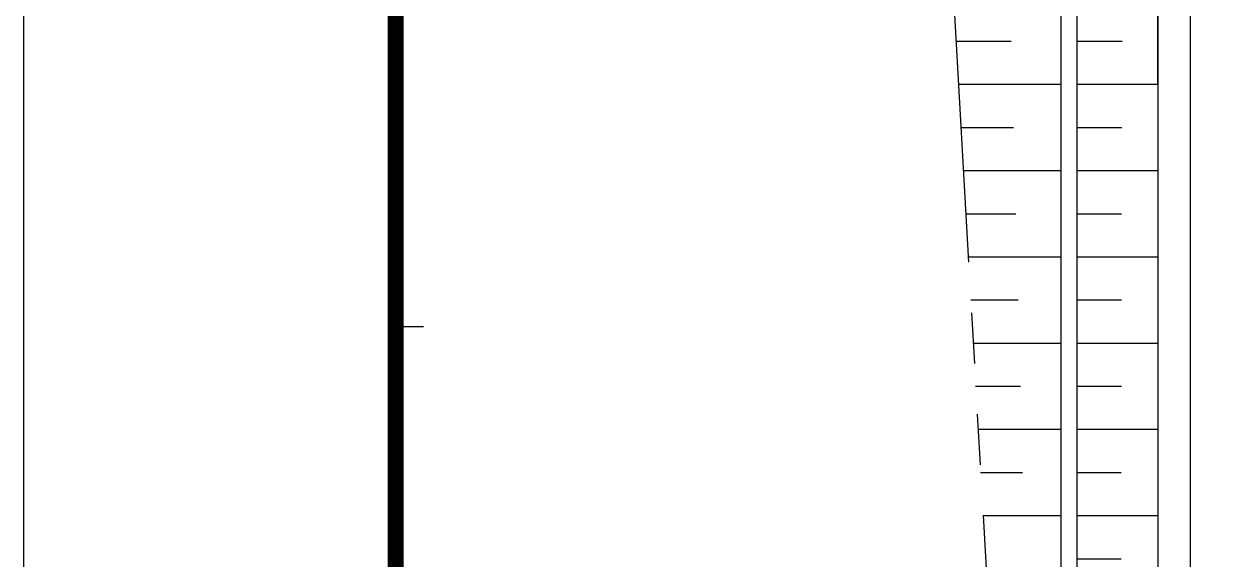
# Model space of a CAD drawing. Header units: millimetres. Extents: x 0 to 420500, y 0 to 297000.
# Drawn here: x 0 to 75021, y 202956 to 236434 of the extents above; entities that cross this region are included whole.
import ezdxf

# ---------------------------------------------------------------- set-up
doc = ezdxf.new("R2010")
doc.units = ezdxf.units.MM
doc.header["$LTSCALE"] = 500
doc.linetypes.add('XR-배치도$0$PHANTOM', pattern=[63.5, 31.75, -6.35, 6.35, -6.35, 6.35, -6.35])
doc.layers.add('BACK', color=8, linetype='Continuous')
doc.layers.add('XR-SHEET-SHT', color=5, linetype='Continuous')
doc.layers.add('XR-SHEET-TEMP', color=171, linetype='Continuous', plot=False)

# ---------------------------------------------------------------- blocks, each defined once
blk = doc.blocks.new('XR-SHEET')
at = {"layer": 'XR-SHEET-SHT', "color": 5}
blk.add_lwpolyline([(0, 594), (841, 594), (841, 0), (0, 0)], close=True, dxfattribs=at)
at = {"layer": 'XR-SHEET-SHT', "color": 5, "const_width": 2}
blk.add_lwpolyline([(46.5, 573), (819.5, 573), (819.5, 21), (46.5, 21)], close=True, dxfattribs=at)
at = {"layer": 'XR-SHEET-TEMP'}
blk.add_line((46.5, 435), (50, 435), dxfattribs=at)

msp = doc.modelspace()

# ---------------------------------------------------------------- linework, layer by layer
at = {"layer": 'BACK'}
for p, q in [((70938, 281946), (70938, 87678)), ((70938, 232640), (70938, 281946)), ((70938, 281946), (70938, 178670)), ((72962, 282032), (72962, 87678)), ((65878, 277249), (65878, 87678)), ((64866, 276358), (64866, 87678)), ((70938, 248831), (70938, 232640)), ((61761, 235338), (58312, 235338)), ((68719, 235338), (65878, 235338)), ((64866, 232640), (58465, 232640)), ((70938, 232640), (65878, 232640)), ((61913, 229941), (58619, 229941)), ((68686, 229941), (65878, 229941)), ((64866, 227243), (58772, 227243)), ((70938, 227243), (65878, 227243)), ((62064, 224544), (58926, 224544)), ((68661, 224544), (65878, 224544)), ((64866, 221846), (59080, 221846)), ((70938, 221846), (65878, 221846)), ((62213, 219147), (59233, 219147)), ((68660, 219147), (65878, 219147)), ((64866, 216449), (59387, 216449)), ((70938, 216449), (65878, 216449)), ((62349, 213750), (59540, 213750)), ((68660, 213750), (65878, 213750)), ((64866, 211052), (59694, 211052)), ((70938, 211052), (65878, 211052)), ((62485, 208353), (59848, 208353)), ((68659, 208353), (65878, 208353)), ((64866, 205655), (60001, 205655)), ((70938, 205655), (65878, 205655)), ((68658, 202956), (65878, 202956))]:
    msp.add_line(p, q, dxfattribs=at)
at = {"layer": 'BACK', "linetype": 'XR-배치도$0$PHANTOM'}
msp.add_line((58201, 237381), (63663, 141483), dxfattribs=at)
msp.add_line((58201, 237381), (63663, 141483), dxfattribs=at)
at = {"layer": 'BACK'}
msp.add_lwpolyline([(23250, 286500), (366750, 286500), (366750, 10609), (23250, 10609)], close=True, dxfattribs=at)

# ---------------------------------------------------------------- block references
at = {"xscale": 500, "yscale": 500, "zscale": 500}
msp.add_blockref('XR-SHEET', (0, 0), dxfattribs=at)

doc.saveas('drawing.dxf')
